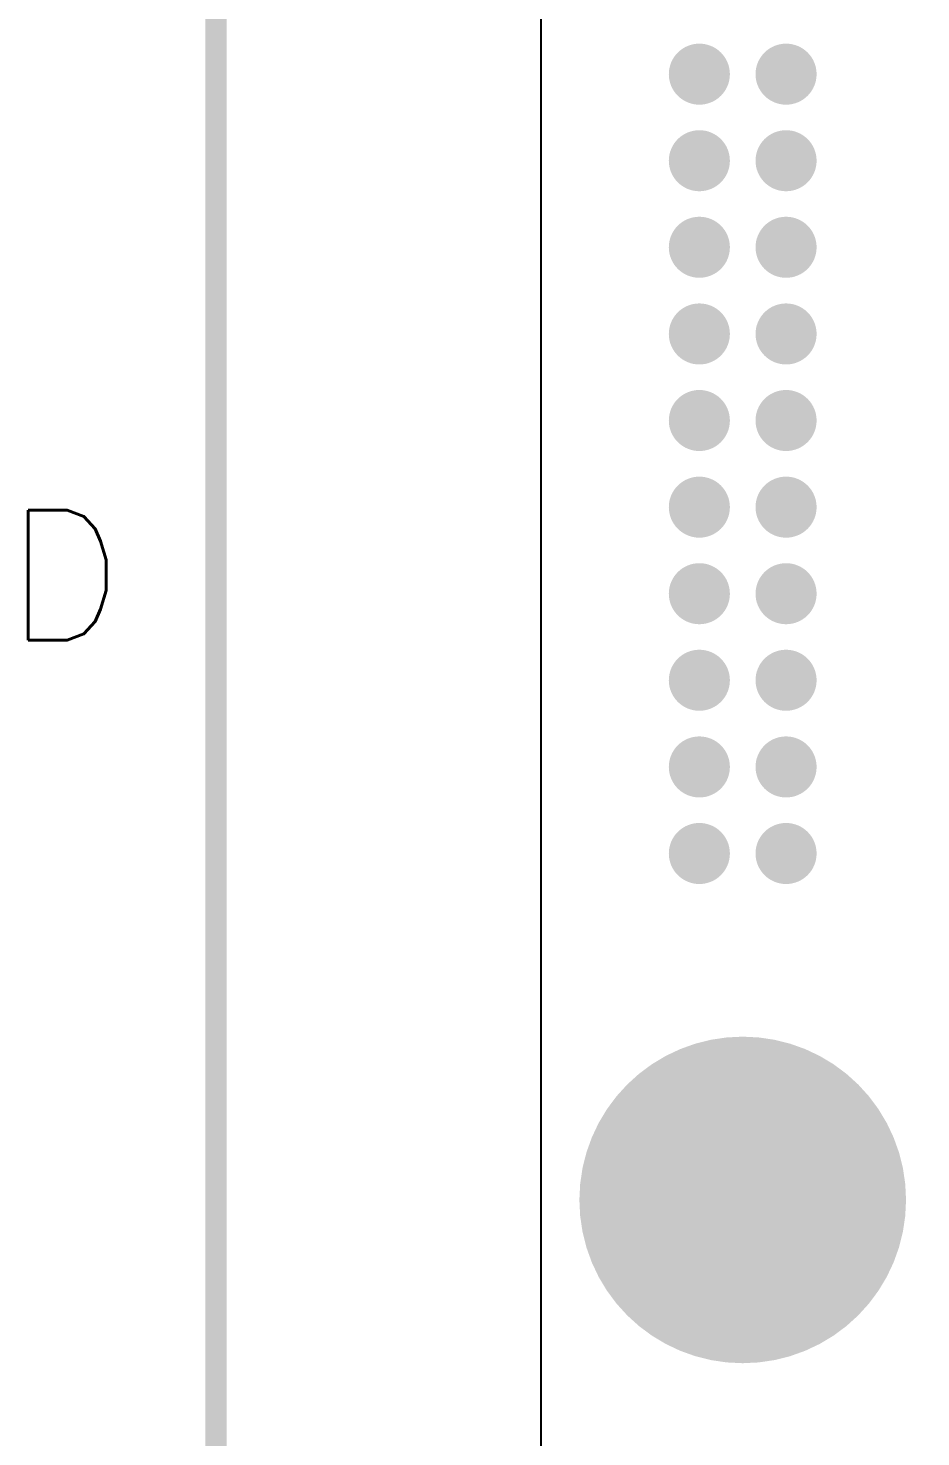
# Model space of a CAD drawing. Extents: x 295 to 953, y 10 to 290.
# Drawn here: x 487.64 to 508.25, y 107.6 to 140.13 of the extents above; entities that cross this region are included whole.
import ezdxf
from ezdxf.enums import TextEntityAlignment as Align

# ---------------------------------------------------------------- set-up
doc = ezdxf.new("R2010")
doc.units = 0
doc.header["$LTSCALE"] = 5
doc.header["$MEASUREMENT"] = 0
doc.layers.get('0').update_dxf_attribs({"linetype": 'CONTINUOUS', "lineweight": 25})
for name, color, linetype in [('DV-ABPB-A4_GND', 1, 'CONTINUOUS'), ('문자', 4, 'CONTINUOUS'), ('테두리', 3, 'CONTINUOUS')]:
    doc.layers.add(name, color=color, linetype=linetype)
doc.styles.get("Standard").update_dxf_attribs({"font": 'simplex.shx'})

# ---------------------------------------------------------------- blocks, each defined once
blk = doc.blocks.new('C')
at = {"layer": '테두리', "const_width": 0.5}
blk.add_lwpolyline([(15, 285), (15, 15), (405, 15), (405, 285), (15, 285)], dxfattribs=at)
at = {"layer": '문자'}
blk.add_text('D', height=3, dxfattribs=at).set_placement((11.5, 127.5), align=Align.MIDDLE)

msp = doc.modelspace()

# ---------------------------------------------------------------- linework, layer by layer
for points, const_width in [([(502.785, 139.071, 1), (503.49, 139.071, 1)], 0.705), ([(504.787, 139.071, 1), (505.492, 139.071, 1)], 0.705), ([(502.785, 137.072, 1), (503.49, 137.072, 1)], 0.705), ([(504.787, 137.072, 1), (505.492, 137.072, 1)], 0.705), ([(502.785, 135.073, 1), (503.49, 135.073, 1)], 0.705), ([(504.787, 135.073, 1), (505.492, 135.073, 1)], 0.705), ([(502.785, 133.071, 1), (503.49, 133.071, 1)], 0.705), ([(504.787, 133.071, 1), (505.492, 133.071, 1)], 0.705), ([(502.785, 131.072, 1), (503.49, 131.072, 1)], 0.705), ([(504.787, 131.072, 1), (505.492, 131.072, 1)], 0.705), ([(502.785, 129.071, 1), (503.49, 129.071, 1)], 0.705), ([(504.787, 129.071, 1), (505.492, 129.071, 1)], 0.705), ([(502.785, 127.072, 1), (503.49, 127.072, 1)], 0.705), ([(504.787, 127.072, 1), (505.492, 127.072, 1)], 0.705), ([(502.785, 125.073, 1), (503.49, 125.073, 1)], 0.705), ([(504.787, 125.073, 1), (505.492, 125.073, 1)], 0.705), ([(502.785, 123.071, 1), (503.49, 123.071, 1)], 0.705), ([(504.787, 123.071, 1), (505.492, 123.071, 1)], 0.705), ([(502.785, 121.072, 1), (503.49, 121.072, 1)], 0.705), ([(504.787, 121.072, 1), (505.492, 121.072, 1)], 0.705), ([(502.253, 113.071, 1), (506.024, 113.071, 1)], 3.771)]:
    msp.add_lwpolyline(points, format="xyb", close=True, dxfattribs=dict(const_width=const_width))
at = {"layer": 'DV-ABPB-A4_GND', "color": 7}
msp.add_line((499.478, 223.003), (499.478, 98.002), dxfattribs=at)
msp.add_line((499.478, 223.003), (499.478, 98.002), dxfattribs=at)

# ---------------------------------------------------------------- block references
msp.add_blockref('C', (476.978, 0))

doc.saveas('drawing.dxf')
